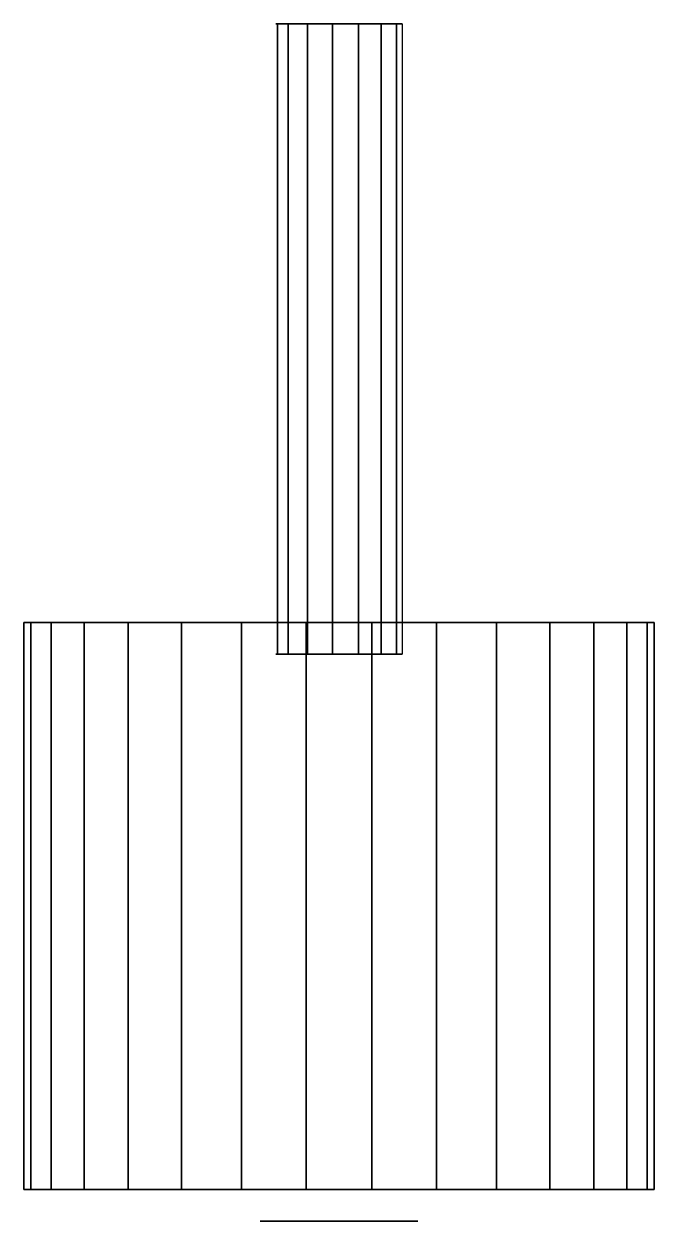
# Model space of a CAD drawing. Extents: x -10 to 10, y -1 to 37.
import ezdxf

# ---------------------------------------------------------------- set-up
doc = ezdxf.new("R2010")
doc.units = 0
doc.layers.get('0').update_dxf_attribs({"linetype": 'CONTINUOUS'})
doc.layers.add('ACESSORIO', color=107, linetype='CONTINUOUS')
doc.layers.add('FUNDO', color=2, linetype='CONTINUOUS')

msp = doc.modelspace()

# ---------------------------------------------------------------- linework, layer by layer
at = {"extrusion": (0, -1, 0)}
msp.add_line((2.5, -1, -5), (-2.5, -1, -5), dxfattribs=at)
for p, q in [((-2.5, -1, 5), (2.5, -1, 5)), ((2.5, -1, -5), (-2.5, -1, -5)), ((-2.5, -1, -5), (-2.5, -1, 5)), ((2.5, -1, 5), (2.5, -1, -5))]:
    msp.add_line(p, q)
for centre in [(0, 5, -37), (0, 5, -17)]:
    msp.add_circle(centre, 2, dxfattribs=at)
for centre, start, end in [((0, 0, -18), 0, 180), ((0, 0, -18), 180, 0), ((0, 0), 0, 180), ((0, 0), 180, 0)]:
    msp.add_arc(centre, 10, start, end, dxfattribs=at)
at = {"layer": 'ACESSORIO', "extrusion": (0, -1, 0)}
msp.add_line((10, 18), (-10, 18), dxfattribs=at)
msp.add_line((10, 18), (-10, 18), dxfattribs=at)
at = {"layer": 'FUNDO'}
msp.add_3dface([(-2.5, -1, 5), (-2.5, -1, -5), (2.5, -1, -5), (2.5, -1, 5)], dxfattribs=at)

# ---------------------------------------------------------------- meshes
at = {"layer": 'ACESSORIO'}
mesh = msp.add_polymesh((2, 15), dxfattribs=dict(at, n_close=True))
for k, corner in enumerate([(2, 17, 5), (1.827, 17, 5.813), (1.338, 17, 6.486), (0.618, 17, 6.902), (-0.209, 17, 6.989), (-1, 17, 6.732), (-1.618, 17, 6.176), (-1.956, 17, 5.416), (-1.956, 17, 4.584), (-1.618, 17, 3.824), (-1, 17, 3.268), (-0.209, 17, 3.011), (0.618, 17, 3.098), (1.338, 17, 3.514), (1.827, 17, 4.187), (2, 37, 5), (1.827, 37, 5.813), (1.338, 37, 6.486), (0.618, 37, 6.902), (-0.209, 37, 6.989), (-1, 37, 6.732), (-1.618, 37, 6.176), (-1.956, 37, 5.416), (-1.956, 37, 4.584), (-1.618, 37, 3.824), (-1, 37, 3.268), (-0.209, 37, 3.011), (0.618, 37, 3.098), (1.338, 37, 3.514), (1.827, 37, 4.187)]):
    mesh.set_mesh_vertex(divmod(k, 15), corner)
mesh = msp.add_polymesh((2, 16), dxfattribs=at)
for k, corner in enumerate([(-10, 0), (-9.781, 0, 2.079), (-9.135, 0, 4.067), (-8.09, 0, 5.878), (-6.691, 0, 7.431), (-5, 0, 8.66), (-3.09, 0, 9.511), (-1.045, 0, 9.945), (1.045, 0, 9.945), (3.09, 0, 9.511), (5, 0, 8.66), (6.691, 0, 7.431), (8.09, 0, 5.878), (9.135, 0, 4.067), (9.781, 0, 2.079), (10, 0), (-10, 18), (-9.781, 18, 2.079), (-9.135, 18, 4.067), (-8.09, 18, 5.878), (-6.691, 18, 7.431), (-5, 18, 8.66), (-3.09, 18, 9.511), (-1.045, 18, 9.945), (1.045, 18, 9.945), (3.09, 18, 9.511), (5, 18, 8.66), (6.691, 18, 7.431), (8.09, 18, 5.878), (9.135, 18, 4.067), (9.781, 18, 2.079), (10, 18)]):
    mesh.set_mesh_vertex(divmod(k, 16), corner)
mesh = msp.add_polymesh((2, 16), dxfattribs=at)
for k, corner in enumerate([(-10, 18), (-9.781, 18, -2.079), (-9.135, 18, -4.067), (-8.09, 18, -5.878), (-6.691, 18, -7.431), (-5, 18, -8.66), (-3.09, 18, -9.511), (-1.045, 18, -9.945), (1.045, 18, -9.945), (3.09, 18, -9.511), (5, 18, -8.66), (6.691, 18, -7.431), (8.09, 18, -5.878), (9.135, 18, -4.067), (9.781, 18, -2.079), (10, 18), (-10, 0), (-9.781, 0, -2.079), (-9.135, 0, -4.067), (-8.09, 0, -5.878), (-6.691, 0, -7.431), (-5, 0, -8.66), (-3.09, 0, -9.511), (-1.045, 0, -9.945), (1.045, 0, -9.945), (3.09, 0, -9.511), (5, 0, -8.66), (6.691, 0, -7.431), (8.09, 0, -5.878), (9.135, 0, -4.067), (9.781, 0, -2.079), (10, 0)]):
    mesh.set_mesh_vertex(divmod(k, 16), corner)
mesh = msp.add_polymesh((2, 16), dxfattribs=at)
for k, corner in enumerate([(-10, 18), (-9.781, 18, -2.079), (-9.135, 18, -4.067), (-8.09, 18, -5.878), (-6.691, 18, -7.431), (-5, 18, -8.66), (-3.09, 18, -9.511), (-1.045, 18, -9.945), (1.045, 18, -9.945), (3.09, 18, -9.511), (5, 18, -8.66), (6.691, 18, -7.431), (8.09, 18, -5.878), (9.135, 18, -4.067), (9.781, 18, -2.079), (10, 18), (-10, 18), (-9.781, 18, 2.079), (-9.135, 18, 4.067), (-8.09, 18, 5.878), (-6.691, 18, 7.431), (-5, 18, 8.66), (-3.09, 18, 9.511), (-1.045, 18, 9.945), (1.045, 18, 9.945), (3.09, 18, 9.511), (5, 18, 8.66), (6.691, 18, 7.431), (8.09, 18, 5.878), (9.135, 18, 4.067), (9.781, 18, 2.079), (10, 18)]):
    mesh.set_mesh_vertex(divmod(k, 16), corner)
mesh = msp.add_polymesh((2, 16), dxfattribs=at)
for k, corner in enumerate([(-10, 0), (-9.781, 0, 2.079), (-9.135, 0, 4.067), (-8.09, 0, 5.878), (-6.691, 0, 7.431), (-5, 0, 8.66), (-3.09, 0, 9.511), (-1.045, 0, 9.945), (1.045, 0, 9.945), (3.09, 0, 9.511), (5, 0, 8.66), (6.691, 0, 7.431), (8.09, 0, 5.878), (9.135, 0, 4.067), (9.781, 0, 2.079), (10, 0), (-10, 0), (-9.781, 0, -2.079), (-9.135, 0, -4.067), (-8.09, 0, -5.878), (-6.691, 0, -7.431), (-5, 0, -8.66), (-3.09, 0, -9.511), (-1.045, 0, -9.945), (1.045, 0, -9.945), (3.09, 0, -9.511), (5, 0, -8.66), (6.691, 0, -7.431), (8.09, 0, -5.878), (9.135, 0, -4.067), (9.781, 0, -2.079), (10, 0)]):
    mesh.set_mesh_vertex(divmod(k, 16), corner)

doc.saveas('drawing.dxf')
